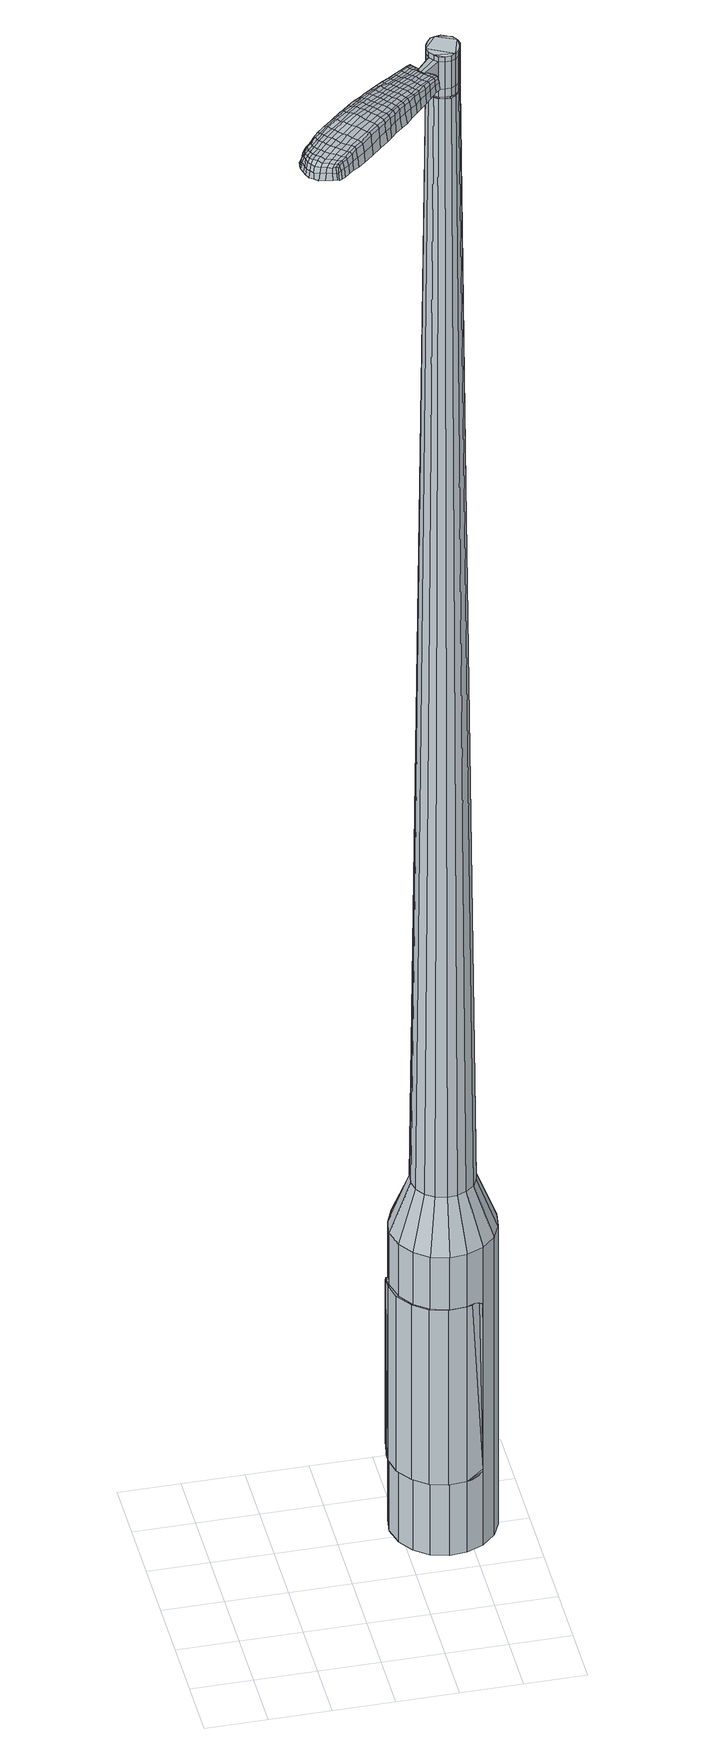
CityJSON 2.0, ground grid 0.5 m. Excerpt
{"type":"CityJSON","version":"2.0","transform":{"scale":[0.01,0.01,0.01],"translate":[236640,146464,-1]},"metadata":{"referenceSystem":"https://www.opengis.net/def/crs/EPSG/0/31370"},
"CityObjects":{
"object1":{"type":"GenericCityObject","attributes":{"cluster":513,"mean_distance_to_centroid":0.265,"new_centroid_x":236641.85,"new_centroid_y":146465.63,"mean_distance_to_camera":7.92,"H1":24.86,"H2":19.01,"Z_final":112.88,"cluster2":-1,"proj_x":236638.09,"proj_y":146461.69,"id_line":33809,"bearing_l":313.57,"distance":5.44,"orientation":"right","G_obj":223.57},"geometry":[{"type":"MultiSurface","lod":"2","boundaries":[[[0,1,2,3]],[[1,4,5,2]],[[4,6,7,5]],[[6,8,9,7]],[[8,10,11,9]],[[10,12,13,11]],[[12,14,15,13]],[[14,16,17,15]],[[16,18,19,17]],[[18,20,21,19]],[[20,22,23,21]],[[22,24,25,23]],[[24,26,27,25]],[[26,28,29,27]],[[28,30,31,29]],[[30,32,33,31]],[[32,34,35,33]],[[34,0,3,35]],[[36,37,38,39]],[[38,40,41,42]],[[41,43,42]],[[42,44,45,46]],[[45,47,46]],[[46,48,49,50]],[[49,51,50]],[[42,46,50,38]],[[50,52,39,38]],[[53,36,39]],[[2,5,7,35]],[[7,9,11,15]],[[11,13,15]],[[15,17,19,23]],[[19,21,23]],[[23,25,27,31]],[[27,29,31]],[[15,23,31,7]],[[31,33,35,7]],[[3,2,35]],[[1,0,54,55]],[[0,34,56,54]],[[34,32,57,56]],[[32,30,58,57]],[[30,28,59,58]],[[28,26,60,59]],[[26,24,61,60]],[[24,22,62,61]],[[22,20,63,62]],[[20,18,64,63]],[[18,16,65,64]],[[16,14,66,65]],[[14,12,67,66]],[[12,10,68,67]],[[10,8,69,68]],[[8,6,70,69]],[[6,4,71,70]],[[4,1,55,71]],[[55,54,72,73]],[[54,56,74,72]],[[56,57,75,74]],[[57,58,76,75]],[[58,59,77,76]],[[59,60,78,77]],[[60,61,79,78]],[[61,62,80,79]],[[62,63,81,80]],[[63,64,82,81]],[[64,65,83,82]],[[65,66,84,83]],[[66,67,85,84]],[[67,68,86,85]],[[68,69,87,86]],[[69,70,88,87]],[[70,71,89,88]],[[71,55,73,89]],[[90,91,92,93]],[[94,95,91,90]],[[96,97,95,94]],[[98,99,97,96]],[[100,101,99,98]],[[102,103,101,100]],[[79,104,103,102]],[[105,106,104,79]],[[107,108,106,105]],[[109,110,108,107]],[[83,111,110,109]],[[112,113,111,83]],[[85,114,113,112]],[[115,116,114,85]],[[87,117,116,115]],[[88,118,117,87]],[[119,120,118,88]],[[93,92,120,119]],[[121,122,123,124]],[[125,121,124,126]],[[127,125,126,128]],[[129,127,128,130]],[[131,129,130,132]],[[133,131,132,134]],[[135,133,134,136]],[[137,135,136,138]],[[139,137,138,140]],[[141,139,140,142]],[[143,141,142,144]],[[145,143,144,146]],[[147,145,146,148]],[[149,147,148,150]],[[151,149,150,152]],[[153,151,152,154]],[[73,72,90,93]],[[72,74,94,90]],[[74,75,96,94]],[[75,76,98,96]],[[76,77,100,98]],[[77,78,102,100]],[[78,79,102]],[[80,105,79]],[[80,81,107,105]],[[81,82,109,107]],[[82,83,109]],[[84,112,83]],[[84,85,112]],[[86,115,85]],[[86,87,115]],[[89,119,88]],[[89,73,93,119]],[[155,156,92,91]],[[156,157,120,92]],[[157,118,120]],[[158,116,117]],[[158,114,116]],[[159,113,114]],[[159,111,113]],[[160,110,111]],[[160,161,108,110]],[[161,162,106,108]],[[162,104,106]],[[163,103,104]],[[163,164,101,103]],[[164,165,99,101]],[[165,166,97,99]],[[166,167,95,97]],[[167,155,91,95]],[[39,52,153,168]],[[156,155,169,154]],[[53,39,168,122]],[[155,167,123,169]],[[36,53,122,121]],[[167,166,124,123]],[[37,36,121,125]],[[166,165,126,124]],[[38,37,125,127]],[[165,164,128,126]],[[40,38,127,129]],[[164,163,130,128]],[[41,40,129,131]],[[163,104,132,130]],[[43,41,131,133]],[[104,162,134,132]],[[42,43,133,135]],[[162,161,136,134]],[[44,42,135,137]],[[161,160,138,136]],[[45,44,137,139]],[[160,111,140,138]],[[47,45,139,141]],[[111,159,142,140]],[[46,47,141,143]],[[159,114,144,142]],[[48,46,143,145]],[[114,158,146,144]],[[49,48,145,147]],[[158,117,148,146]],[[51,49,147,149]],[[117,118,150,148]],[[50,51,149,151]],[[118,157,152,150]],[[52,50,151,153]],[[157,156,154,152]],[[153,154,170,171]],[[154,169,172,170]],[[169,123,173,172]],[[123,122,174,173]],[[122,168,175,174]],[[168,153,171,175]],[[176,177,178,179]],[[180,176,179,181]],[[176,180,182,183]],[[177,176,183,184]],[[185,186,187,188]],[[189,185,188,190]],[[185,189,191,192]],[[186,185,192,193]],[[194,195,196,197]],[[198,194,197,199]],[[194,198,200,201]],[[195,194,201,202]],[[203,204,205,206]],[[207,203,206,208]],[[203,207,209,210]],[[204,203,210,211]],[[212,213,214,215]],[[216,212,215,217]],[[212,216,218,219]],[[213,212,219,220]],[[221,222,223,224]],[[225,221,224,226]],[[221,225,227,228]],[[222,221,228,229]],[[230,231,232,233]],[[222,230,233,223]],[[230,222,229,234]],[[231,230,234,235]],[[236,237,238,239]],[[231,236,239,232]],[[236,231,235,240]],[[237,236,240,241]],[[242,180,181,243]],[[237,242,243,238]],[[242,237,241,244]],[[180,242,244,182]],[[245,246,247,248]],[[249,245,248,250]],[[245,249,251,252]],[[246,245,252,253]],[[254,255,256,257]],[[246,254,257,247]],[[254,246,253,258]],[[255,254,258,259]],[[260,261,262,263]],[[255,260,263,256]],[[260,255,259,264]],[[261,260,264,265]],[[266,267,268,269]],[[261,266,269,262]],[[266,261,265,270]],[[267,266,270,271]],[[272,177,184,273]],[[267,272,273,268]],[[272,267,271,274]],[[177,272,274,178]],[[275,276,277,278]],[[279,275,278,280]],[[275,279,281,282]],[[276,275,282,283]],[[284,285,286,287]],[[276,284,287,277]],[[284,276,283,288]],[[285,284,288,289]],[[290,291,292,293]],[[285,290,293,286]],[[290,285,289,294]],[[291,290,294,295]],[[296,189,190,297]],[[291,296,297,292]],[[296,291,295,298]],[[189,296,298,191]],[[299,300,301,302]],[[303,299,302,304]],[[299,303,305,306]],[[300,299,306,307]],[[308,309,310,311]],[[300,308,311,301]],[[308,300,307,312]],[[309,308,312,313]],[[314,315,316,317]],[[309,314,317,310]],[[314,309,313,318]],[[315,314,318,319]],[[320,321,322,323]],[[315,320,323,316]],[[320,315,319,324]],[[321,320,324,325]],[[326,186,193,327]],[[321,326,327,322]],[[326,321,325,328]],[[186,326,328,187]],[[329,215,214,330]],[[331,329,330,332]],[[329,331,333,334]],[[215,329,334,217]],[[335,331,332,336]],[[337,335,336,338]],[[335,337,339,340]],[[331,335,340,333]],[[341,337,338,342]],[[343,341,342,344]],[[341,343,345,346]],[[337,341,346,339]],[[347,343,344,348]],[[349,347,348,350]],[[347,349,351,352]],[[343,347,352,345]],[[353,349,350,354]],[[204,353,354,205]],[[353,204,211,355]],[[349,353,355,351]],[[356,357,202,201]],[[358,356,201,200]],[[356,358,359,360]],[[357,356,360,361]],[[362,363,361,360]],[[364,362,360,359]],[[362,364,365,366]],[[363,362,366,367]],[[368,369,367,366]],[[370,368,366,365]],[[368,370,371,372]],[[369,368,372,373]],[[374,375,373,372]],[[376,374,372,371]],[[374,376,209,207]],[[375,374,207,208]],[[377,378,379,380]],[[279,377,380,281]],[[377,279,280,381]],[[378,377,381,382]],[[383,198,199,384]],[[378,383,384,379]],[[383,378,382,385]],[[198,383,385,200]],[[386,387,388,389]],[[225,386,389,227]],[[386,225,226,390]],[[387,386,390,391]],[[392,393,394,395]],[[387,392,395,388]],[[392,387,391,396]],[[393,392,396,397]],[[398,195,202,399]],[[393,398,399,394]],[[398,393,397,400]],[[195,398,400,196]],[[401,402,403,404]],[[183,401,404,184]],[[401,183,182,405]],[[402,401,405,406]],[[407,408,409,410]],[[402,407,410,403]],[[407,402,406,411]],[[408,407,411,412]],[[413,206,205,414]],[[408,413,414,409]],[[413,408,412,415]],[[206,413,415,208]],[[416,417,418,419]],[[188,416,419,190]],[[416,188,187,420]],[[417,416,420,421]],[[422,210,209,423]],[[417,422,423,418]],[[422,417,421,424]],[[210,422,424,211]],[[425,426,427,428]],[[303,425,428,305]],[[425,303,304,429]],[[426,425,429,430]],[[431,216,217,432]],[[426,431,432,427]],[[431,426,430,433]],[[216,431,433,218]],[[434,435,436,437]],[[249,434,437,251]],[[434,249,250,438]],[[435,434,438,439]],[[440,441,442,443]],[[435,440,443,436]],[[440,435,439,444]],[[441,440,444,445]],[[446,213,220,447]],[[441,446,447,442]],[[446,441,445,448]],[[213,446,448,214]],[[449,450,439,438]],[[248,449,438,250]],[[449,248,247,451]],[[450,449,451,452]],[[453,454,445,444]],[[450,453,444,439]],[[453,450,452,455]],[[454,453,455,456]],[[457,330,214,448]],[[454,457,448,445]],[[457,454,456,458]],[[330,457,458,332]],[[459,460,461,462]],[[306,459,462,307]],[[459,306,305,428]],[[460,459,428,427]],[[463,334,333,464]],[[460,463,464,461]],[[463,460,427,432]],[[334,463,432,217]],[[465,466,452,451]],[[257,465,451,247]],[[465,257,256,467]],[[466,465,467,468]],[[469,470,456,455]],[[466,469,455,452]],[[469,466,468,471]],[[470,469,471,472]],[[473,336,332,458]],[[470,473,458,456]],[[473,470,472,474]],[[336,473,474,338]],[[475,476,477,478]],[[312,475,478,313]],[[475,312,307,462]],[[476,475,462,461]],[[479,340,339,480]],[[476,479,480,477]],[[479,476,461,464]],[[340,479,464,333]],[[481,482,468,467]],[[263,481,467,256]],[[481,263,262,483]],[[482,481,483,484]],[[485,486,472,471]],[[482,485,471,468]],[[485,482,484,487]],[[486,485,487,488]],[[489,342,338,474]],[[486,489,474,472]],[[489,486,488,490]],[[342,489,490,344]],[[491,492,493,494]],[[318,491,494,319]],[[491,318,313,478]],[[492,491,478,477]],[[495,346,345,496]],[[492,495,496,493]],[[495,492,477,480]],[[346,495,480,339]],[[497,498,484,483]],[[269,497,483,262]],[[497,269,268,499]],[[498,497,499,500]],[[501,502,488,487]],[[498,501,487,484]],[[501,498,500,503]],[[502,501,503,504]],[[505,348,344,490]],[[502,505,490,488]],[[505,502,504,506]],[[348,505,506,350]],[[507,508,509,510]],[[324,507,510,325]],[[507,324,319,494]],[[508,507,494,493]],[[511,352,351,512]],[[508,511,512,509]],[[511,508,493,496]],[[352,511,496,345]],[[513,514,500,499]],[[273,513,499,268]],[[513,273,184,404]],[[514,513,404,403]],[[515,516,504,503]],[[514,515,503,500]],[[515,514,403,410]],[[516,515,410,409]],[[517,354,350,506]],[[516,517,506,504]],[[517,516,409,414]],[[354,517,414,205]],[[518,519,421,420]],[[328,518,420,187]],[[518,328,325,510]],[[519,518,510,509]],[[520,355,211,424]],[[519,520,424,421]],[[520,519,509,512]],[[355,520,512,351]],[[521,522,382,381]],[[278,521,381,280]],[[521,278,277,523]],[[522,521,523,524]],[[525,358,200,385]],[[522,525,385,382]],[[525,522,524,526]],[[358,525,526,359]],[[527,528,529,530]],[[228,527,530,229]],[[527,228,227,389]],[[528,527,389,388]],[[531,532,533,534]],[[528,531,534,529]],[[531,528,388,395]],[[532,531,395,394]],[[535,357,361,536]],[[532,535,536,533]],[[535,532,394,399]],[[357,535,399,202]],[[537,538,524,523]],[[287,537,523,277]],[[537,287,286,539]],[[538,537,539,540]],[[541,364,359,526]],[[538,541,526,524]],[[541,538,540,542]],[[364,541,542,365]],[[543,544,545,546]],[[234,543,546,235]],[[543,234,229,530]],[[544,543,530,529]],[[547,548,549,550]],[[544,547,550,545]],[[547,544,529,534]],[[548,547,534,533]],[[551,363,367,552]],[[548,551,552,549]],[[551,548,533,536]],[[363,551,536,361]],[[553,554,540,539]],[[293,553,539,286]],[[553,293,292,555]],[[554,553,555,556]],[[557,370,365,542]],[[554,557,542,540]],[[557,554,556,558]],[[370,557,558,371]],[[559,560,561,562]],[[240,559,562,241]],[[559,240,235,546]],[[560,559,546,545]],[[563,564,565,566]],[[560,563,566,561]],[[563,560,545,550]],[[564,563,550,549]],[[567,369,373,568]],[[564,567,568,565]],[[567,564,549,552]],[[369,567,552,367]],[[569,570,556,555]],[[297,569,555,292]],[[569,297,190,419]],[[570,569,419,418]],[[571,376,371,558]],[[570,571,558,556]],[[571,570,418,423]],[[376,571,423,209]],[[572,573,406,405]],[[244,572,405,182]],[[572,244,241,562]],[[573,572,562,561]],[[574,575,412,411]],[[573,574,411,406]],[[574,573,561,566]],[[575,574,566,565]],[[576,375,208,415]],[[575,576,415,412]],[[576,575,565,568]],[[375,576,568,373]],[[577,578,579,580]],[[580,579,581,582]],[[583,581,579,584]],[[584,579,578,585]],[[586,587,588,589]],[[589,588,590,591]],[[592,590,588,593]],[[593,588,587,594]],[[595,596,597,598]],[[598,597,599,600]],[[601,599,597,602]],[[602,597,596,603]],[[604,605,606,607]],[[607,606,608,609]],[[610,608,606,611]],[[611,606,605,612]],[[613,614,615,616]],[[616,615,617,618]],[[619,617,615,620]],[[620,615,614,621]],[[622,623,624,625]],[[625,624,626,627]],[[628,626,624,629]],[[629,624,623,630]],[[631,632,633,634]],[[634,633,623,622]],[[630,623,633,635]],[[635,633,632,636]],[[637,638,639,640]],[[640,639,632,631]],[[636,632,639,641]],[[641,639,638,642]],[[582,581,643,644]],[[644,643,638,637]],[[642,638,643,645]],[[645,643,581,583]],[[646,647,648,649]],[[649,648,650,651]],[[652,650,648,653]],[[653,648,647,654]],[[655,656,657,658]],[[658,657,647,646]],[[654,647,657,659]],[[659,657,656,660]],[[661,662,663,664]],[[664,663,656,655]],[[660,656,663,665]],[[665,663,662,666]],[[667,668,669,670]],[[670,669,662,661]],[[666,662,669,671]],[[671,669,668,672]],[[585,578,673,674]],[[674,673,668,667]],[[672,668,673,675]],[[675,673,578,577]],[[676,677,678,679]],[[679,678,680,681]],[[682,680,678,683]],[[683,678,677,684]],[[685,686,687,688]],[[688,687,677,676]],[[684,677,687,689]],[[689,687,686,690]],[[691,692,693,694]],[[694,693,686,685]],[[690,686,693,695]],[[695,693,692,696]],[[591,590,697,698]],[[698,697,692,691]],[[696,692,697,699]],[[699,697,590,592]],[[700,701,702,703]],[[703,702,704,705]],[[706,704,702,707]],[[707,702,701,708]],[[709,710,711,712]],[[712,711,701,700]],[[708,701,711,713]],[[713,711,710,714]],[[715,716,717,718]],[[718,717,710,709]],[[714,710,717,719]],[[719,717,716,720]],[[721,722,723,724]],[[724,723,716,715]],[[720,716,723,725]],[[725,723,722,726]],[[594,587,727,728]],[[728,727,722,721]],[[726,722,727,729]],[[729,727,587,586]],[[613,616,730,731]],[[731,730,732,733]],[[734,732,730,735]],[[735,730,616,618]],[[733,732,736,737]],[[737,736,738,739]],[[740,738,736,741]],[[741,736,732,734]],[[739,738,742,743]],[[743,742,744,745]],[[746,744,742,747]],[[747,742,738,740]],[[745,744,748,749]],[[749,748,750,751]],[[752,750,748,753]],[[753,748,744,746]],[[751,750,754,755]],[[755,754,605,604]],[[612,605,754,756]],[[756,754,750,752]],[[603,757,758,602]],[[602,758,759,601]],[[760,759,758,761]],[[761,758,757,762]],[[762,763,764,761]],[[761,764,765,760]],[[766,765,764,767]],[[767,764,763,768]],[[768,769,770,767]],[[767,770,771,766]],[[772,771,770,773]],[[773,770,769,774]],[[774,775,776,773]],[[773,776,777,772]],[[610,777,776,608]],[[608,776,775,609]],[[778,779,780,781]],[[781,780,680,682]],[[681,680,780,782]],[[782,780,779,783]],[[600,599,784,785]],[[785,784,779,778]],[[783,779,784,786]],[[786,784,599,601]],[[787,788,789,790]],[[790,789,626,628]],[[627,626,789,791]],[[791,789,788,792]],[[793,794,795,796]],[[796,795,788,787]],[[792,788,795,797]],[[797,795,794,798]],[[603,596,799,800]],[[800,799,794,793]],[[798,794,799,801]],[[801,799,596,595]],[[802,803,804,805]],[[805,804,584,585]],[[583,584,804,806]],[[806,804,803,807]],[[808,809,810,811]],[[811,810,803,802]],[[807,803,810,812]],[[812,810,809,813]],[[604,607,814,815]],[[815,814,809,808]],[[813,809,814,816]],[[816,814,607,609]],[[817,818,819,820]],[[820,819,589,591]],[[586,589,819,821]],[[821,819,818,822]],[[610,611,823,824]],[[824,823,818,817]],[[822,818,823,825]],[[825,823,611,612]],[[826,827,828,829]],[[829,828,704,706]],[[705,704,828,830]],[[830,828,827,831]],[[618,617,832,833]],[[833,832,827,826]],[[831,827,832,834]],[[834,832,617,619]],[[835,836,650,837]],[[837,650,652]],[[651,650,838]],[[838,650,836,839]],[[840,841,842,843]],[[843,842,836,835]],[[839,836,842,844]],[[844,842,841,845]],[[621,614,846,847]],[[847,846,841,840]],[[845,841,846,848]],[[848,846,614,613]],[[839,849,850,838]],[[838,850,649,651]],[[646,649,850,851]],[[851,850,849,852]],[[845,853,854,844]],[[844,854,849,839]],[[852,849,854,855]],[[855,854,853,856]],[[613,731,857,848]],[[848,857,853,845]],[[856,853,857,858]],[[858,857,731,733]],[[859,860,861,862]],[[862,861,707,708]],[[706,707,861,829]],[[829,861,860,826]],[[734,735,863,864]],[[864,863,860,859]],[[826,860,863,833]],[[833,863,735,618]],[[852,865,866,851]],[[851,866,658,646]],[[655,658,866,867]],[[867,866,865,868]],[[856,869,870,855]],[[855,870,865,852]],[[868,865,870,871]],[[871,870,869,872]],[[733,737,873,858]],[[858,873,869,856]],[[872,869,873,874]],[[874,873,737,739]],[[875,876,877,878]],[[878,877,713,714]],[[708,713,877,862]],[[862,877,876,859]],[[740,741,879,880]],[[880,879,876,875]],[[859,876,879,864]],[[864,879,741,734]],[[868,881,867]],[[867,881,664,655]],[[661,664,881,882]],[[882,881,883]],[[872,884,885,871]],[[871,885,881,868]],[[883,881,885,886]],[[886,885,884,887]],[[739,743,888,874]],[[874,888,884,872]],[[887,884,888,889]],[[889,888,743,745]],[[890,891,892,893]],[[893,892,719,720]],[[714,719,892,878]],[[878,892,891,875]],[[746,747,894,895]],[[895,894,891,890]],[[875,891,894,880]],[[880,894,747,740]],[[883,896,897,882]],[[882,897,670,661]],[[667,670,897,898]],[[898,897,896,899]],[[887,900,901,886]],[[886,901,896,883]],[[899,896,901,902]],[[902,901,900,903]],[[745,749,904,889]],[[889,904,900,887]],[[903,900,904,905]],[[905,904,749,751]],[[906,907,908,909]],[[909,908,725,726]],[[720,725,908,893]],[[893,908,907,890]],[[752,753,910,911]],[[911,910,907,906]],[[890,907,910,895]],[[895,910,753,746]],[[899,912,913,898]],[[898,913,674,667]],[[585,674,913,805]],[[805,913,912,802]],[[903,914,915,902]],[[902,915,912,899]],[[802,912,915,811]],[[811,915,914,808]],[[751,755,916,905]],[[905,916,914,903]],[[808,914,916,815]],[[815,916,755,604]],[[822,917,918,821]],[[821,918,729,586]],[[726,729,918,909]],[[909,918,917,906]],[[612,756,919,825]],[[825,919,917,822]],[[906,917,919,911]],[[911,919,756,752]],[[783,920,921,782]],[[782,921,679,681]],[[676,679,921,922]],[[922,921,920,923]],[[601,759,924,786]],[[786,924,920,783]],[[923,920,924,925]],[[925,924,759,760]],[[926,927,928,929]],[[929,928,629,630]],[[628,629,928,790]],[[790,928,927,787]],[[930,931,932,933]],[[933,932,927,926]],[[787,927,932,796]],[[796,932,931,793]],[[762,757,934,935]],[[935,934,931,930]],[[793,931,934,800]],[[800,934,757,603]],[[923,936,937,922]],[[922,937,688,676]],[[685,688,937,938]],[[938,937,936,939]],[[760,765,940,925]],[[925,940,936,923]],[[939,936,940,941]],[[941,940,765,766]],[[942,943,944,945]],[[945,944,635,636]],[[630,635,944,929]],[[929,944,943,926]],[[946,947,948,949]],[[949,948,943,942]],[[926,943,948,933]],[[933,948,947,930]],[[768,763,950,951]],[[951,950,947,946]],[[930,947,950,935]],[[935,950,763,762]],[[939,952,953,938]],[[938,953,694,685]],[[691,694,953,954]],[[954,953,952,955]],[[766,771,956,941]],[[941,956,952,939]],[[955,952,956,957]],[[957,956,771,772]],[[958,959,960,961]],[[961,960,641,642]],[[636,641,960,945]],[[945,960,959,942]],[[962,963,964,965]],[[965,964,959,958]],[[942,959,964,949]],[[949,964,963,946]],[[774,769,966,967]],[[967,966,963,962]],[[946,963,966,951]],[[951,966,769,768]],[[955,968,969,954]],[[954,969,698,691]],[[591,698,969,820]],[[820,969,968,817]],[[772,777,970,957]],[[957,970,968,955]],[[817,968,970,824]],[[824,970,777,610]],[[807,971,972,806]],[[806,972,645,583]],[[642,645,972,961]],[[961,972,971,958]],[[813,973,974,812]],[[812,974,971,807]],[[958,971,974,965]],[[965,974,973,962]],[[609,775,975,816]],[[816,975,973,813]],[[962,973,975,967]],[[967,975,775,774]],[[577,580,179,178]],[[580,582,181,179]],[[592,593,192,191]],[[593,594,193,192]],[[595,598,197,196]],[[598,600,199,197]],[[619,620,219,218]],[[620,621,220,219]],[[622,625,224,223]],[[625,627,226,224]],[[631,634,233,232]],[[634,622,223,233]],[[637,640,239,238]],[[640,631,232,239]],[[582,644,243,181]],[[644,637,238,243]],[[652,653,252,251]],[[653,654,253,252]],[[654,659,258,253]],[[659,660,259,258]],[[660,665,264,259]],[[665,666,265,264]],[[666,671,270,265]],[[671,672,271,270]],[[672,675,274,271]],[[675,577,178,274]],[[682,683,282,281]],[[683,684,283,282]],[[684,689,288,283]],[[689,690,289,288]],[[690,695,294,289]],[[695,696,295,294]],[[696,699,298,295]],[[699,592,191,298]],[[700,703,302,301]],[[703,705,304,302]],[[709,712,311,310]],[[712,700,301,311]],[[715,718,317,316]],[[718,709,310,317]],[[721,724,323,322]],[[724,715,316,323]],[[594,728,327,193]],[[728,721,322,327]],[[778,781,380,379]],[[781,682,281,380]],[[600,785,384,199]],[[785,778,379,384]],[[627,791,390,226]],[[791,792,391,390]],[[792,797,396,391]],[[797,798,397,396]],[[798,801,400,397]],[[801,595,196,400]],[[705,830,429,304]],[[830,831,430,429]],[[831,834,433,430]],[[834,619,218,433]],[[835,837,437,436]],[[837,652,251,437]],[[840,843,443,442]],[[843,835,436,443]],[[621,847,447,220]],[[847,840,442,447]],[[976,977,978,979]],[[980,981,979,978]],[[982,983,984,985]],[[986,987,988,989]],[[977,990,991,978]],[[992,980,978,991]],[[993,982,985,994]],[[995,996,987,986]],[[990,997,998,991]],[[998,999,992,991]],[[1000,993,994,1001]],[[1002,996,995,1003]],[[997,1004,1005,998]],[[1005,1006,999,998]],[[1007,1000,1001,1008]],[[1009,1002,1003,1010]],[[1011,1012,1013,1014]],[[1015,1016,1012,1011]],[[1015,1017,1018,1016]],[[1017,1019,1020,1018]],[[1021,1022,1023,1024]],[[1025,1026,1022,1021]],[[1027,1028,1026,1025]],[[1029,1030,1028,1027]],[[1024,1013,1012,1021]],[[1021,1012,1016,1025]],[[1016,1018,1027,1025]],[[1018,1020,1029,1027]],[[985,984,981,980]],[[994,985,980,992]],[[999,1001,994,992]],[[1006,1008,1001,999]],[[986,989,983,982]],[[995,986,982,993]],[[1003,995,993,1000]],[[1010,1003,1000,1007]],[[987,1011,1014,988]],[[996,1015,1011,987]],[[1017,1015,996,1002]],[[1019,1017,1002,1009]],[[1031,1032,1033,1034]],[[1033,1035,1036,1037]],[[1033,1037,1038,1039]],[[1033,1039,1034]],[[1040,1031,1034,1041]],[[1042,1041,1034,1043]],[[1044,1043,1034]],[[1045,1033,1032,1046]],[[1047,1045,1046,1048]],[[1049,1047,1048,1050]],[[1051,1049,1050,1052]],[[1053,1051,1052,1054]],[[1054,1055,1056,1057]],[[1054,1057,1058,1059]],[[1054,1059,1060,1061]],[[1060,1062,1063,1064]],[[1060,1064,1065,1066]],[[1060,1066,1061]],[[1054,1061,1053]],[[1067,1068,1032,1031]],[[1069,1070,1035,1033]],[[1071,1072,1044,1034]],[[1068,1073,1046,1032]],[[1074,1069,1033,1045]],[[1073,1075,1048,1046]],[[1076,1074,1045,1047]],[[1075,1077,1050,1048]],[[1078,1076,1047,1049]],[[1077,1079,1052,1050]],[[1080,1078,1049,1051]],[[1079,1081,1054,1052]],[[1082,1080,1051,1053]],[[1081,1083,1055,1054]],[[1084,1085,1062,1060]],[[1086,1082,1053,1061]],[[1056,1055,1083,1087]],[[1057,1056,1087,1088]],[[1058,1057,1088,1089]],[[1059,1058,1089,1090]],[[1060,1059,1090,1084]],[[1091,1067,1031,1040]],[[1092,1091,1040,1041]],[[1093,1092,1041,1042]],[[1094,1093,1042,1043]],[[1072,1094,1043,1044]],[[1036,1035,1070,1095]],[[1063,1062,1085,1096]],[[1037,1036,1095,1097]],[[1038,1037,1097,1098]],[[1039,1038,1098,1099]],[[1034,1039,1099,1071]],[[1064,1063,1096,1100]],[[1065,1064,1100,1101]],[[1066,1065,1101,1102]],[[1061,1066,1102,1086]]]}]}
},
"vertices":[
[154,131,384],[146,143,384],[146,143,96],[154,131,96],[142,158,384],[142,158,96],[144,172,384],[144,172,96],[150,186,384],[150,186,96],[161,196,384],[161,196,96],[175,202,384],[175,202,96],[189,202,384],[189,202,96],[203,198,384],[203,198,96],[215,190,384],[215,190,96],[223,177,384],[223,177,96],[227,163,384],[227,163,96],[225,148,384],[225,148,96],[219,135,384],[219,135,96],[208,125,384],[208,125,96],[194,119,384],[194,119,96],[180,118,384],[180,118,96],[166,122,384],[166,122,96],[183,147,1524],[188,147,1524],[192,149,1524],[175,151,1524],[195,152,1524],[197,157,1524],[197,166,1524],[198,161,1524],[194,170,1524],[190,172,1524],[181,173,1524],[186,174,1524],[177,172,1524],[174,168,1524],[171,160,1524],[172,164,1524],[172,155,1524],[178,148,1524],[166,143,429],[161,150,429],[173,138,429],[182,135,429],[190,136,429],[198,139,429],[205,145,429],[209,153,429],[210,162,429],[208,170,429],[203,178,429],[196,183,429],[187,185,429],[179,185,429],[171,181,429],[164,175,429],[160,168,429],[159,159,429],[175,151,1483],[172,155,1483],[178,148,1483],[183,147,1483],[188,147,1483],[192,149,1483],[195,152,1483],[197,157,1483],[198,161,1483],[197,166,1483],[194,170,1483],[190,172,1483],[186,174,1483],[181,173,1483],[177,172,1483],[174,168,1483],[172,164,1483],[171,160,1483],[175,152,1483],[175,152,1485],[173,155,1485],[173,155,1483],[179,149,1483],[179,149,1485],[183,148,1483],[183,148,1485],[187,148,1483],[187,148,1485],[192,150,1483],[192,150,1485],[195,153,1483],[195,153,1485],[197,157,1485],[197,161,1483],[197,161,1485],[196,166,1483],[196,166,1485],[194,169,1483],[194,169,1485],[190,172,1485],[186,173,1483],[186,173,1485],[181,173,1485],[177,171,1483],[177,171,1485],[174,168,1485],[172,164,1485],[172,160,1483],[172,160,1485],[183,147,1519],[178,148,1519],[178,148,1493],[183,147,1493],[188,147,1519],[188,147,1493],[192,149,1519],[192,149,1493],[195,152,1519],[195,152,1493],[197,157,1519],[197,157,1493],[198,161,1519],[198,161,1493],[197,166,1519],[197,166,1493],[194,170,1519],[194,170,1493],[190,172,1519],[190,172,1493],[186,174,1519],[186,174,1493],[181,173,1519],[181,173,1493],[177,172,1519],[177,172,1493],[174,168,1519],[174,168,1493],[172,164,1519],[172,164,1493],[171,160,1519],[171,160,1493],[172,155,1519],[172,155,1493],[175,151,1485],[172,155,1485],[171,160,1485],[177,172,1485],[186,174,1485],[194,170,1485],[197,166,1485],[198,161,1485],[195,152,1485],[192,149,1485],[188,147,1485],[183,147,1485],[178,148,1485],[175,151,1519],[175,151,1493],[159,141,1513],[159,141,1518],[161,138,1513],[163,136,1513],[163,136,1518],[161,138,1518],[94,101,1519],[99,106,1518],[97,106,1509],[92,102,1510],[88,96,1519],[86,96,1510],[89,95,1526],[96,101,1525],[101,106,1525],[120,73,1519],[125,78,1518],[125,80,1525],[120,75,1525],[114,67,1519],[114,69,1526],[114,65,1510],[121,71,1510],[125,76,1509],[55,35,1519],[53,38,1519],[52,37,1513],[55,35,1513],[59,33,1519],[58,32,1513],[60,34,1524],[56,36,1524],[54,39,1524],[109,86,1530],[114,92,1529],[112,94,1529],[107,89,1530],[102,80,1531],[100,83,1531],[105,77,1530],[111,84,1530],[117,89,1529],[167,142,1512],[165,144,1512],[164,143,1517],[166,142,1517],[169,140,1512],[168,139,1517],[169,139,1506],[167,142,1506],[165,144,1506],[52,60,1519],[54,62,1519],[53,62,1512],[51,60,1512],[51,57,1518],[49,58,1512],[52,57,1522],[53,59,1523],[55,61,1524],[57,66,1519],[61,70,1519],[59,70,1512],[56,66,1512],[59,65,1524],[62,69,1525],[65,74,1519],[71,80,1519],[69,80,1511],[63,75,1511],[67,74,1526],[72,79,1526],[79,88,1519],[77,88,1510],[81,87,1526],[150,149,1513],[145,144,1513],[146,144,1518],[152,149,1517],[155,152,1512],[155,151,1516],[154,153,1506],[149,149,1507],[143,144,1507],[139,139,1514],[133,135,1515],[135,134,1520],[140,139,1519],[137,140,1507],[131,135,1507],[127,130,1515],[122,125,1516],[123,125,1522],[129,129,1521],[126,130,1508],[120,125,1508],[116,120,1517],[110,115,1517],[112,115,1524],[118,120,1523],[114,120,1508],[108,116,1509],[105,111,1518],[107,110,1524],[103,111,1509],[76,33,1519],[79,35,1519],[78,36,1524],[75,34,1523],[74,32,1518],[74,33,1522],[74,30,1512],[76,31,1512],[79,33,1512],[83,38,1519],[87,42,1519],[87,43,1525],[82,39,1524],[83,36,1512],[87,40,1512],[92,46,1519],[98,51,1519],[97,52,1526],[91,47,1526],[92,44,1511],[98,49,1511],[106,59,1519],[106,61,1526],[106,57,1510],[171,127,1513],[166,122,1513],[166,120,1507],[171,126,1507],[175,131,1512],[175,130,1506],[174,131,1516],[171,128,1517],[166,123,1518],[161,116,1514],[156,111,1515],[156,109,1507],[161,114,1507],[161,117,1519],[155,112,1520],[151,105,1515],[146,100,1516],[146,98,1508],[151,103,1508],[150,107,1521],[145,101,1522],[140,94,1517],[135,89,1517],[136,87,1509],[141,92,1508],[140,96,1523],[135,91,1524],[130,84,1518],[130,82,1509],[130,85,1524],[162,138,1519],[161,140,1519],[157,133,1520],[155,135,1520],[159,130,1520],[164,136,1519],[152,127,1522],[150,129,1522],[146,122,1523],[144,124,1523],[148,120,1523],[154,125,1521],[141,117,1524],[139,119,1524],[135,112,1525],[133,114,1525],[138,110,1525],[143,115,1524],[130,107,1526],[128,109,1526],[125,102,1527],[123,104,1527],[127,99,1527],[132,104,1526],[119,97,1528],[117,99,1528],[122,94,1528],[59,39,1527],[56,41,1527],[62,36,1526],[65,39,1527],[62,42,1528],[59,44,1528],[66,46,1529],[64,49,1529],[70,44,1528],[75,48,1530],[72,51,1530],[69,54,1530],[77,56,1531],[75,59,1531],[80,53,1530],[87,60,1531],[84,62,1531],[81,65,1531],[93,71,1531],[90,74,1531],[96,69,1531],[72,31,1518],[69,31,1519],[69,30,1513],[72,30,1513],[72,33,1523],[69,32,1523],[64,32,1519],[63,31,1513],[65,33,1524],[50,55,1518],[49,53,1518],[51,53,1523],[51,56,1523],[49,55,1513],[48,53,1513],[49,49,1519],[50,45,1519],[51,46,1524],[51,50,1523],[48,49,1513],[49,45,1513],[51,41,1519],[52,42,1524],[50,41,1513],[97,100,1528],[98,98,1528],[104,103,1528],[102,105,1527],[91,94,1528],[92,93,1529],[100,96,1529],[102,94,1530],[108,99,1529],[105,101,1528],[93,90,1529],[95,88,1530],[104,91,1530],[110,96,1529],[98,85,1531],[119,76,1528],[117,78,1529],[111,72,1529],[113,70,1528],[124,81,1527],[123,83,1528],[115,81,1529],[108,74,1530],[120,86,1528],[175,134,1512],[174,135,1512],[173,135,1517],[174,133,1517],[175,132,1506],[174,134,1506],[172,137,1512],[171,137,1517],[171,136,1506],[157,153,1512],[158,152,1512],[157,152,1506],[156,153,1506],[157,152,1517],[158,151,1517],[160,150,1512],[162,148,1512],[161,148,1506],[159,150,1506],[159,149,1517],[161,147,1517],[163,146,1512],[163,146,1506],[163,145,1517],[153,148,1519],[154,147,1519],[147,143,1520],[148,142,1520],[155,145,1519],[157,143,1519],[150,140,1520],[152,138,1520],[159,142,1519],[153,136,1520],[170,129,1519],[169,131,1519],[164,125,1520],[165,124,1520],[167,133,1519],[161,128,1520],[141,138,1521],[143,137,1521],[136,133,1522],[137,132,1522],[144,135,1521],[146,133,1521],[139,130,1522],[140,128,1523],[148,131,1522],[142,126,1523],[160,119,1521],[158,120,1521],[153,115,1522],[155,113,1522],[156,123,1521],[151,117,1522],[130,129,1523],[131,127,1523],[124,124,1524],[126,122,1524],[133,125,1523],[135,123,1524],[127,121,1525],[129,118,1525],[137,121,1524],[131,116,1525],[150,108,1523],[148,109,1523],[143,104,1524],[144,103,1524],[146,112,1524],[140,107,1525],[119,119,1525],[120,118,1525],[113,114,1526],[115,113,1526],[122,116,1526],[124,113,1526],[116,111,1527],[118,109,1527],[126,111,1526],[121,106,1527],[139,97,1525],[138,99,1525],[133,94,1526],[134,92,1526],[135,102,1526],[130,96,1527],[108,109,1527],[109,108,1527],[111,106,1527],[113,104,1528],[115,101,1528],[129,87,1527],[128,88,1527],[125,91,1528],[74,34,1525],[71,34,1525],[77,36,1526],[74,37,1526],[67,35,1526],[70,38,1527],[53,57,1525],[53,55,1525],[55,58,1526],[55,60,1525],[52,51,1525],[53,48,1526],[56,51,1527],[55,54,1526],[54,44,1526],[57,48,1527],[81,40,1526],[78,40,1527],[85,44,1527],[83,44,1528],[74,42,1528],[79,46,1529],[59,64,1526],[59,61,1527],[63,66,1528],[63,68,1527],[59,58,1527],[60,55,1528],[65,60,1529],[64,63,1528],[62,52,1528],[67,57,1530],[90,48,1528],[88,49,1529],[96,53,1528],[94,55,1529],[84,51,1529],[90,57,1530],[67,72,1528],[68,71,1528],[74,76,1529],[73,78,1528],[69,68,1529],[70,65,1530],[77,71,1530],[75,74,1530],[72,62,1530],[79,68,1531],[105,62,1529],[103,63,1529],[99,66,1530],[82,86,1528],[83,84,1529],[84,82,1530],[86,79,1530],[88,77,1531],[99,105,1509],[101,104,1518],[95,100,1518],[93,100,1509],[89,94,1519],[87,94,1510],[91,94,1525],[97,99,1525],[102,104,1525],[124,81,1525],[124,80,1518],[119,75,1518],[119,76,1525],[113,69,1519],[113,70,1525],[113,67,1510],[119,73,1509],[124,78,1509],[54,39,1513],[54,40,1519],[57,37,1519],[56,36,1513],[60,35,1519],[59,34,1513],[61,36,1524],[58,38,1524],[56,40,1524],[112,94,1528],[114,91,1528],[108,86,1529],[106,89,1529],[102,80,1529],[100,82,1529],[105,78,1529],[111,84,1529],[116,89,1528],[163,142,1516],[164,143,1512],[165,141,1512],[165,140,1516],[168,139,1512],[167,138,1516],[167,138,1506],[165,140,1506],[163,142,1506],[54,61,1512],[56,61,1519],[54,59,1518],[52,59,1512],[53,57,1518],[51,57,1512],[54,57,1522],[55,58,1523],[57,60,1523],[61,69,1512],[63,69,1519],[59,65,1519],[57,65,1512],[60,64,1524],[64,68,1525],[70,79,1511],[72,78,1519],[67,73,1519],[65,73,1511],[68,72,1525],[74,78,1526],[80,86,1519],[78,86,1510],[82,86,1526],[147,142,1518],[146,143,1513],[152,147,1513],[153,147,1517],[156,151,1512],[155,149,1515],[154,151,1506],[150,148,1506],[144,143,1507],[136,133,1520],[134,133,1514],[140,138,1514],[141,137,1519],[138,138,1507],[133,133,1507],[124,123,1522],[123,123,1516],[129,128,1515],[130,128,1521],[127,128,1508],[121,124,1508],[113,113,1523],[112,114,1517],[117,119,1516],[119,118,1522],[115,119,1508],[110,114,1508],[106,109,1517],[108,109,1524],[104,109,1509],[77,38,1523],[78,37,1519],[75,35,1518],[75,36,1523],[73,34,1518],[73,35,1522],[74,32,1512],[75,33,1512],[78,35,1512],[85,45,1525],[86,43,1519],[82,40,1519],[81,41,1524],[82,38,1512],[86,41,1512],[96,54,1526],[96,52,1519],[90,47,1519],[90,49,1525],[91,45,1511],[96,50,1511],[105,60,1519],[104,62,1526],[105,58,1510],[165,121,1507],[164,123,1513],[170,128,1513],[170,127,1506],[173,132,1512],[173,131,1506],[172,132,1515],[169,129,1517],[164,124,1518],[154,110,1507],[154,112,1514],[159,117,1514],[159,116,1507],[159,119,1519],[154,113,1520],[144,99,1508],[144,101,1516],[149,106,1515],[149,105,1508],[149,108,1521],[144,102,1522],[134,88,1508],[134,90,1517],[139,96,1516],[139,94,1508],[139,97,1522],[134,92,1523],[129,85,1517],[129,83,1509],[129,87,1524],[162,137,1518],[160,139,1518],[156,132,1519],[155,134,1519],[158,130,1519],[164,135,1518],[151,127,1520],[149,129,1520],[146,122,1521],[144,124,1521],[148,120,1521],[153,125,1520],[140,117,1523],[138,119,1523],[135,112,1524],[133,114,1524],[137,109,1524],[142,115,1523],[130,107,1525],[128,109,1525],[124,101,1526],[122,104,1526],[127,99,1526],[132,104,1525],[119,96,1527],[117,99,1527],[121,94,1527],[57,42,1526],[59,40,1526],[62,38,1525],[65,40,1526],[62,42,1526],[60,45,1526],[65,49,1528],[67,47,1528],[70,44,1527],[75,49,1528],[72,52,1529],[70,54,1529],[75,59,1530],[77,56,1530],[80,54,1529],[86,60,1530],[84,63,1530],[81,65,1530],[91,74,1530],[93,71,1530],[95,69,1530],[69,32,1513],[69,33,1518],[72,33,1518],[72,32,1512],[72,35,1523],[70,34,1523],[64,34,1519],[64,33,1513],[65,35,1523],[53,53,1523],[52,53,1518],[52,55,1518],[53,55,1523],[51,55,1512],[50,53,1512],[53,46,1523],[52,46,1519],[51,49,1519],[53,50,1523],[50,49,1513],[51,45,1513],[53,42,1519],[54,43,1524],[52,42,1513],[104,102,1527],[99,98,1527],[98,99,1527],[103,103,1526],[91,93,1527],[92,92,1528],[108,98,1528],[102,93,1528],[100,96,1528],[106,100,1527],[94,90,1528],[96,87,1529],[104,91,1529],[110,96,1528],[98,85,1529],[111,72,1528],[117,78,1527],[118,77,1527],[112,71,1527],[123,82,1526],[122,83,1527],[114,81,1528],[108,75,1528],[119,86,1527],[171,133,1516],[172,133,1512],[173,133,1512],[172,133,1516],[173,132,1506],[172,132,1506],[170,136,1512],[169,136,1516],[170,135,1506],[155,150,1506],[157,150,1512],[155,151,1506],[156,150,1516],[156,149,1516],[159,146,1506],[160,147,1512],[158,149,1512],[157,148,1506],[158,148,1516],[160,146,1516],[162,145,1512],[161,144,1506],[161,144,1516],[153,146,1518],[153,147,1518],[147,142,1519],[148,141,1519],[156,143,1518],[155,144,1518],[149,140,1519],[151,138,1519],[158,141,1518],[153,136,1519],[163,125,1519],[168,130,1518],[169,130,1518],[164,124,1519],[166,133,1518],[161,128,1519],[142,136,1520],[142,137,1520],[136,132,1521],[137,132,1521],[146,133,1520],[144,135,1520],[138,130,1521],[140,128,1521],[147,131,1520],[142,126,1521],[153,115,1521],[158,120,1520],[159,119,1520],[153,114,1521],[156,122,1520],[150,117,1521],[131,127,1522],[125,122,1523],[126,122,1523],[135,123,1522],[133,125,1522],[127,120,1523],[129,118,1524],[137,121,1523],[131,116,1524],[142,104,1523],[147,109,1522],[148,108,1522],[143,103,1523],[145,112,1522],[140,107,1523],[120,117,1524],[119,118,1524],[114,113,1525],[115,112,1525],[124,113,1525],[122,115,1524],[116,110,1525],[118,108,1526],[126,111,1525],[120,106,1526],[132,93,1525],[137,99,1524],[138,98,1524],[133,93,1525],[135,101,1524],[129,96,1525],[109,107,1526],[108,108,1526],[113,103,1527],[111,105,1526],[115,101,1527],[127,88,1526],[128,87,1526],[124,91,1526],[71,36,1524],[73,36,1524],[76,38,1525],[74,38,1525],[67,36,1525],[70,39,1525],[56,57,1525],[54,55,1524],[55,57,1524],[57,59,1525],[57,51,1526],[54,48,1525],[54,51,1524],[56,54,1525],[55,45,1525],[58,48,1526],[78,41,1526],[80,41,1526],[85,45,1526],[83,45,1527],[74,43,1526],[79,47,1527],[64,66,1527],[60,61,1526],[60,63,1526],[64,67,1526],[66,60,1528],[61,55,1527],[60,58,1526],[65,63,1527],[63,52,1527],[68,57,1528],[88,50,1527],[89,49,1527],[95,55,1527],[94,55,1528],[84,52,1528],[90,57,1529],[75,76,1528],[69,70,1527],[68,72,1527],[74,77,1527],[77,70,1529],[71,65,1529],[70,67,1528],[76,73,1528],[73,62,1529],[79,68,1530],[102,64,1528],[104,63,1528],[99,66,1529],[83,84,1528],[83,85,1528],[86,79,1529],[85,82,1529],[88,76,1530],[155,151,1508],[159,146,1508],[135,125,1509],[129,130,1509],[119,110,1510],[113,116,1510],[90,83,1512],[83,90,1512],[96,103,1511],[103,96,1511],[77,71,1513],[67,61,1514],[61,68,1514],[70,78,1513],[164,141,1508],[140,119,1509],[125,104,1510],[96,77,1512],[109,89,1511],[83,64,1513],[73,55,1514],[169,136,1508],[146,113,1509],[131,98,1510],[102,70,1512],[115,82,1511],[79,49,1514],[89,57,1513],[173,131,1508],[151,107,1509],[137,91,1510],[109,63,1512],[122,76,1511],[85,42,1514],[96,51,1513],[58,52,1514],[55,48,1514],[50,53,1514],[52,58,1514],[63,46,1514],[60,42,1514],[69,40,1514],[65,37,1514],[75,34,1514],[70,32,1514],[54,42,1515],[54,38,1515],[53,39,1515],[51,46,1515],[57,39,1515],[54,37,1515],[60,36,1515],[55,36,1515],[63,33,1515],[56,35,1515],[198,119,334],[194,118,334],[194,118,165],[207,123,171],[198,119,165],[201,121,165],[204,122,166],[205,123,167],[207,123,169],[201,121,334],[204,122,333],[205,123,332],[207,123,331],[207,123,328],[179,117,165],[179,117,334],[165,121,165],[165,121,334],[153,130,165],[153,130,334],[144,143,165],[144,143,334],[141,157,165],[141,157,334],[141,162,334],[141,165,334],[142,168,333],[142,170,332],[142,171,331],[142,172,328],[141,162,165],[142,172,171],[142,171,169],[142,170,167],[142,168,166],[141,165,165],[196,122,334],[193,120,334],[193,120,165],[196,122,165],[206,126,171],[206,126,328],[179,120,334],[179,120,165],[166,124,334],[166,124,165],[155,132,334],[155,132,165],[147,144,334],[147,144,165],[143,157,334],[143,157,165],[144,161,334],[145,171,328],[145,171,171],[144,161,165],[144,165,334],[144,168,333],[145,170,332],[145,171,331],[200,123,334],[202,124,333],[204,125,332],[205,126,331],[200,123,165],[145,171,169],[202,124,166],[204,125,167],[205,126,169],[145,170,167],[144,168,166],[144,165,165]
]}
